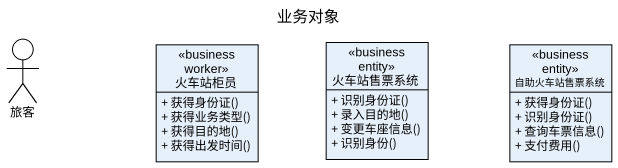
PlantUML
@startuml
title 业务对象
allowmixing
hide circle
hide empty members
skinparam classAttributeIconSize 0
actor 旅客
class 火车站柜员 <<business worker>> {
  + 获得身份证()
  + 获得业务类型()
  + 获得目的地()
  + 获得出发时间()
}
class 火车站售票系统 <<business entity>> {
  + 识别身份证()
  + 录入目的地()
  + 变更车座信息()
  + 识别身份()
}
class 自助火车站售票系统 <<business entity>> {
  + 获得身份证()
  + 识别身份证()
  + 查询车票信息()
  + 支付费用()
}
@enduml
